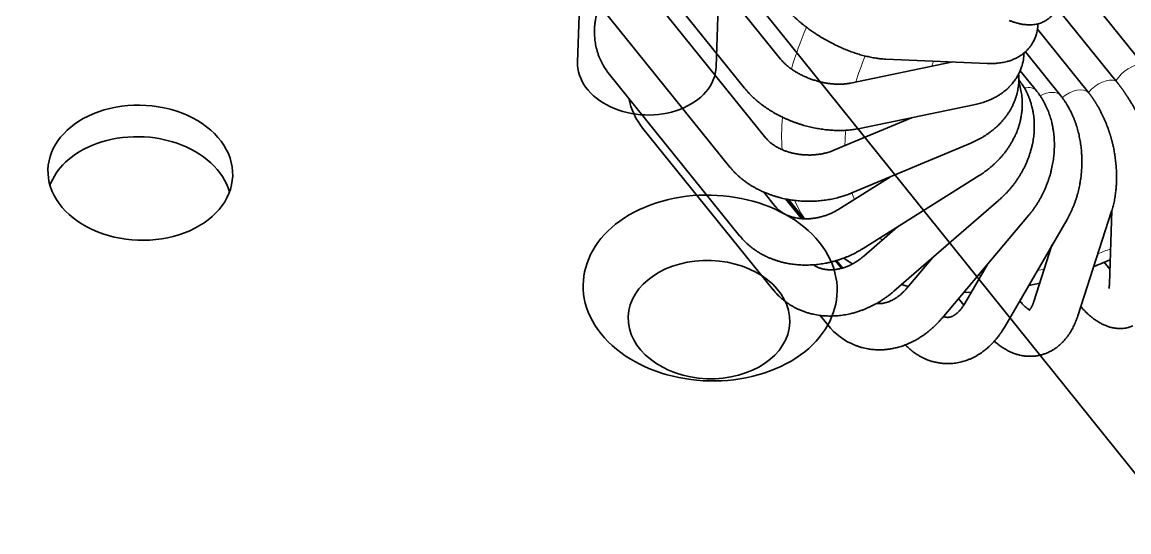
# Model space of a CAD drawing. Extents: x 23 to 417, y 3 to 294.
# Drawn here: x 358.47 to 363.261, y 124.53 to 126.734 of the extents above; entities that cross this region are included whole.
import ezdxf

# ---------------------------------------------------------------- set-up
doc = ezdxf.new("R2010")
doc.units = 0
doc.layers.get('0').update_dxf_attribs({"lineweight": 13})

# ---------------------------------------------------------------- blocks, each defined once
blk = doc.blocks.new('BLOCK4683')
at = {"color": 7, "lineweight": 35}
blk.add_line((88.586, 4.394), (-1.494, 116.384), dxfattribs=at)
for centre, major_axis, start_param, end_param in [((64.633, 13.909), (-1.999, 0.073), 3.141619, 5.276613), ((64.633, 13.909), (-1.999, 0.073), 5.276613, 6.283211), ((64.608, 13.226), (-1.999, 0.073), 3.377737, 5.276613), ((64.608, 13.226), (-1.999, 0.073), 5.276613, 6.046737), ((64.633, 13.909), (-1.999, 0.073), 0.000026, 3.141619), ((76.967, 11.416), (-2.748, 0.101), 5.276613, 11.559798), ((76.942, 10.733), (-1.749, 0.064), 2.135020234138136, 8.418205541317722)]:
    blk.add_ellipse(centre, major_axis=major_axis, ratio=0.730354, start_param=start_param, end_param=end_param, dxfattribs=at)
blk = doc.blocks.new('BLOCK4689')
at = {"color": 7, "lineweight": 35, "ltscale": 0.046484}
for p, q in [((75.398, 9.575), (75.33, 7.716)), ((78.396, 9.465), (78.328, 7.607))]:
    blk.add_line(p, q, dxfattribs=at)
at = {"color": 7, "lineweight": 35}
blk.add_ellipse((76.829, 7.662), major_axis=(-1.499, 0.055), ratio=0.730354, start_param=6.283179, end_param=9.424772, dxfattribs=at)
blk = doc.blocks.new('BLOCK4697')
at = {"color": 7, "lineweight": 35, "ltscale": 0.111987}
for p, q in [((7.854, -44.027), (5.038, -40.543)), ((7.076, -44.656), (4.26, -41.172)), ((7.537, -45.734), (4.721, -42.25)), ((6.759, -46.362), (3.944, -42.878)), ((6.969, -47.848), (4.154, -44.364)), ((7.692, -49.013), (4.876, -45.529))]:
    blk.add_line(p, q, dxfattribs=at)
at = {"color": 7, "lineweight": 35, "ltscale": 0.053729}
blk.add_line((14.345, -42.462), (15.696, -44.134), dxfattribs=at)
at = {"color": 7, "lineweight": 35, "ltscale": 0.050819}
blk.add_line((13.837, -42.917), (15.115, -44.498), dxfattribs=at)
at = {"color": 7, "lineweight": 35, "ltscale": 0.043944}
blk.add_line((13.413, -43.381), (14.518, -44.748), dxfattribs=at)
at = {"color": 7, "lineweight": 35, "ltscale": 0.054969}
blk.add_line((12.328, -44.122), (10.131, -44.028), dxfattribs=at)
at = {"color": 7, "lineweight": 35, "ltscale": 0.030437}
blk.add_line((13.153, -43.872), (13.918, -44.819), dxfattribs=at)
at = {"color": 7, "lineweight": 35, "ltscale": 0.056613}
blk.add_line((11.585, -44.09), (9.367, -44.547), dxfattribs=at)
at = {"color": 7, "lineweight": 35, "ltscale": 0.000517473}
blk.add_line((11.503, -44.107), (11.507, -44.087), dxfattribs=at)
at = {"color": 7, "lineweight": 35, "ltscale": 0.014055}
blk.add_line((13.042, -44.278), (13.395, -44.715), dxfattribs=at)
at = {"color": 7, "lineweight": 35, "ltscale": 0.063065}
blk.add_line((12.039, -45.018), (9.569, -45.527), dxfattribs=at)
at = {"color": 7, "lineweight": 35, "ltscale": 0.045444}
blk.add_line((10.688, -45.296), (9.011, -45.998), dxfattribs=at)
at = {"color": 7, "lineweight": 35, "ltscale": 0.069817}
blk.add_line((11.973, -45.842), (9.397, -46.92), dxfattribs=at)
at = {"color": 7, "lineweight": 35, "ltscale": 0.033116}
blk.add_line((10.235, -46.57), (9.113, -47.274), dxfattribs=at)
at = {"color": 7, "lineweight": 35, "ltscale": 0.073979}
blk.add_line((12.151, -46.547), (9.645, -48.121), dxfattribs=at)
at = {"color": 7, "lineweight": 35, "ltscale": 0.010164}
blk.add_line((7.747, -47.22), (7.491, -46.904), dxfattribs=at)
at = {"color": 7, "lineweight": 35, "ltscale": 0.013708}
blk.add_line((8.305, -47.477), (7.96, -47.05), dxfattribs=at)
at = {"color": 7, "lineweight": 35, "ltscale": 0.013548}
blk.add_line((8.338, -47.479), (7.998, -47.058), dxfattribs=at)
at = {"color": 7, "lineweight": 35, "ltscale": 0.013425}
blk.add_line((8.025, -47.063), (8.362, -47.48), dxfattribs=at)
at = {"color": 7, "lineweight": 35, "ltscale": 0.074915}
blk.add_line((12.574, -47.084), (10.308, -49.046), dxfattribs=at)
at = {"color": 7, "lineweight": 35, "ltscale": 0.072492}
blk.add_line((13.221, -47.41), (11.351, -49.626), dxfattribs=at)
at = {"color": 7, "lineweight": 35, "ltscale": 0.059511}
blk.add_line((15.021, -47.315), (14.288, -49.58), dxfattribs=at)
at = {"color": 7, "lineweight": 35, "ltscale": 0.039698}
blk.add_line((14.973, -48.887), (15.026, -47.3), dxfattribs=at)
at = {"color": 7, "lineweight": 35, "ltscale": 0.024224}
blk.add_line((10.386, -47.656), (9.654, -48.29), dxfattribs=at)
at = {"color": 7, "lineweight": 35, "ltscale": 0.067061}
blk.add_line((14.056, -47.494), (12.708, -49.814), dxfattribs=at)
at = {"color": 7, "lineweight": 35, "ltscale": 0.032005}
blk.add_line((13.73, -48.054), (13.336, -49.272), dxfattribs=at)
at = {"color": 7, "lineweight": 35, "ltscale": 0.005168}
blk.add_line((9.173, -48.55), (9.043, -48.39), dxfattribs=at)
at = {"color": 7, "lineweight": 35, "ltscale": 0.005177}
blk.add_line((9.198, -48.543), (9.068, -48.382), dxfattribs=at)
at = {"color": 7, "lineweight": 35, "ltscale": 0.021484}
blk.add_line((11.141, -48.325), (10.587, -48.981), dxfattribs=at)
at = {"color": 7, "lineweight": 35, "ltscale": 0.000422291}
blk.add_line((14.99, -48.368), (14.975, -48.375), dxfattribs=at)
at = {"color": 7, "lineweight": 35, "ltscale": 0.024873}
blk.add_line((12.343, -48.451), (11.843, -49.311), dxfattribs=at)
at = {"color": 7, "lineweight": 35, "ltscale": 0.004868}
blk.add_line((14.984, -48.573), (14.861, -48.421), dxfattribs=at)
at = {"color": 7, "lineweight": 35, "ltscale": 0.006134}
blk.add_line((13.226, -48.922), (13.466, -48.869), dxfattribs=at)
at = {"color": 7, "lineweight": 35, "ltscale": 0.003831}
blk.add_line((10.472, -48.904), (10.62, -48.942), dxfattribs=at)
at = {"color": 7, "lineweight": 35, "ltscale": 0.004114}
blk.add_line((11.819, -49.072), (11.984, -49.069), dxfattribs=at)
at = {"color": 7, "lineweight": 35, "ltscale": 0.004572}
blk.add_line((11.823, -49.346), (11.708, -49.204), dxfattribs=at)
at = {"color": 7, "lineweight": 35, "ltscale": 0.001303}
blk.add_line((13.066, -49.294), (13.034, -49.253), dxfattribs=at)
at = {"color": 7, "lineweight": 35, "ltscale": 0.006672}
blk.add_line((8.877, -49.776), (8.709, -49.568), dxfattribs=at)
at = {"color": 7, "lineweight": 35}
for centre, radius, start, end in [((12.587, -43.262), 0.835, 330.182, 359.7399), ((5.297, -43.437), 1.472, 199.4448, 219.0358), ((12.057, -43.865), 1.069, 342.112, 358.4094), ((11.715, -44.454), 1.297, 358.0929, 4.5793), ((6.087, -44.558), 1.552, 191.8453, 218.7245), ((11.287, -45.39), 3.594, 234.9084, 238.5454), ((10.921, -38.692), 10.497, 290.7143, 292.7176), ((8.853, -48.074), 1.493, 218.9401, 224.7054), ((14.544, -48.885), 0.429, 345.7304, 359.8207), ((13.505, -48.976), 0.541, 215.9228, 241.1348), ((10.003, -48.878), 1.44, 218.5818, 248.4623), ((11.477, -49.391), 0.221, 244.507, 266.8526)]:
    blk.add_arc(centre, radius, start, end, dxfattribs=at)
at = {"color": 7, "lineweight": 13}
for centre, major_axis, start_param, end_param in [((14.749, -42.655), (-6.222, -5.028), 5.445705, 5.594612), ((15.261, -43.289), (-5.444, -4.4), 5.45956, 5.565163), ((15.261, -43.289), (-3.889, -3.143), 5.539001, 5.568711), ((15.477, -44.52), (-0.389, -0.314), 3.740281, 5.277936), ((14.808, -44.869), (-0.389, -0.314), 3.478482, 5.016136), ((13.006, -45.03), (-0.389, -0.314), 3.141563, 3.976627), ((13.529, -45.133), (-0.389, -0.314), 3.141554, 4.400798), ((14.144, -45.078), (-0.389, -0.314), 3.216682, 4.754337), ((14.749, -42.655), (-6.222, -5.028), 5.773416, 5.903277), ((15.261, -43.289), (-5.444, -4.4), 5.769166, 5.837971), ((15.261, -43.289), (-5.444, -4.4), 6.069778, 6.105779), ((14.749, -42.655), (-6.222, -5.028), 6.132011, 6.229031), ((15.261, -43.289), (-5.444, -4.4), 0.068785, 0.085692), ((15.261, -43.289), (-5.444, -4.4), 1.042846, 1.088748), ((15.261, -43.289), (-5.444, -4.4), 0.334978, 0.343945), ((15.261, -43.289), (-5.444, -4.4), 0.820053, 0.846172), ((15.261, -43.289), (-5.444, -4.4), 0.585144, 0.597676)]:
    blk.add_ellipse(centre, major_axis=major_axis, ratio=0.580228, start_param=start_param, end_param=end_param, dxfattribs=at)
at = {"color": 7, "lineweight": 35}
for points, degree, knots in [([(3.934, -42.866), (3.926, -42.886), (3.911, -42.927), (3.891, -42.99), (3.874, -43.055), (3.856, -43.13), (3.842, -43.213), (3.831, -43.3), (3.826, -43.388), (3.826, -43.484), (3.831, -43.574), (3.841, -43.652), (3.852, -43.715), (3.865, -43.781), (3.883, -43.846), (3.898, -43.894), (3.907, -43.921), (3.909, -43.927)], 3, [0, 0, 0, 0, 0.063141, 0.131082, 0.198124, 0.265031, 0.363232, 0.448943, 0.528215, 0.626967, 0.738275, 0.798008, 0.863525, 0.930556, 0.997464, 1.065619, 1.083476, 1.083476, 1.083476, 1.083476]), ([(7.897, -42.845), (7.909, -42.86), (7.933, -42.889), (7.97, -42.931), (8.008, -42.973), (8.047, -43.015), (8.088, -43.056), (8.13, -43.096), (8.172, -43.136), (8.216, -43.175), (8.261, -43.214), (8.306, -43.253), (8.353, -43.29), (8.393, -43.321), (8.445, -43.361), (8.511, -43.409), (8.586, -43.46), (8.65, -43.502), (8.702, -43.535), (8.755, -43.567), (8.808, -43.598), (8.861, -43.628), (8.915, -43.658), (8.97, -43.686), (9.034, -43.719), (9.108, -43.754), (9.182, -43.787), (9.247, -43.815), (9.302, -43.837), (9.357, -43.858), (9.413, -43.878), (9.469, -43.898), (9.525, -43.916), (9.581, -43.932), (9.637, -43.948), (9.692, -43.962), (9.748, -43.975), (9.803, -43.987), (9.858, -43.998), (9.926, -44.009), (9.996, -44.018), (10.068, -44.025), (10.11, -44.027), (10.131, -44.028)], 3, [0, 0, 0, 0, 0.05577, 0.112046, 0.168819, 0.226082, 0.283656, 0.341695, 0.400188, 0.459108, 0.518351, 0.57797, 0.637945, 0.698244, 0.72931, 0.835234, 0.941803, 1.003133, 1.064574, 1.126085, 1.187627, 1.249162, 1.310648, 1.372047, 1.433317, 1.526117, 1.618409, 1.676492, 1.736661, 1.796491, 1.855954, 1.915028, 1.973776, 2.032087, 2.089937, 2.147314, 2.20439, 2.260972, 2.317056, 2.372636, 2.465553, 2.528891, 2.591661, 2.591661, 2.591661, 2.591661]), ([(13.745, -43.067), (13.727, -43.088), (13.687, -43.129), (13.619, -43.182), (13.542, -43.225), (13.471, -43.253), (13.41, -43.27), (13.359, -43.28), (13.307, -43.286), (13.253, -43.288), (13.202, -43.287), (13.158, -43.284), (13.105, -43.278), (13.045, -43.267), (12.982, -43.252), (12.923, -43.235), (12.866, -43.216), (12.824, -43.201), (12.803, -43.193)], 3, [0, 0, 0, 0, 0.08469, 0.170302, 0.258001, 0.349479, 0.39899, 0.447651, 0.503393, 0.557862, 0.607599, 0.656435, 0.692459, 0.766454, 0.839989, 0.885601, 0.951899, 1.019178, 1.019178, 1.019178, 1.019178]), ([(13.311, -43.677), (13.301, -43.695), (13.279, -43.729), (13.242, -43.778), (13.204, -43.822), (13.174, -43.852), (13.141, -43.883), (13.104, -43.914), (13.042, -43.958), (12.98, -43.994), (12.909, -44.028), (12.84, -44.056), (12.767, -44.079), (12.703, -44.094), (12.649, -44.104), (12.594, -44.112), (12.54, -44.118), (12.487, -44.122), (12.434, -44.124), (12.381, -44.124), (12.346, -44.123), (12.328, -44.122)], 3, [0, 0, 0, 0, 0.061433, 0.122806, 0.180906, 0.238869, 0.249037, 0.315976, 0.382621, 0.478947, 0.53007, 0.617215, 0.704087, 0.759113, 0.814179, 0.869349, 0.924667, 0.977039, 1.02965, 1.082573, 1.135843, 1.135843, 1.135843, 1.135843]), ([(7.854, -44.027), (7.859, -44.035), (7.872, -44.049), (7.891, -44.071), (7.912, -44.093), (7.934, -44.115), (7.957, -44.137), (7.982, -44.159), (8.009, -44.182), (8.037, -44.204), (8.066, -44.226), (8.097, -44.248), (8.128, -44.269), (8.161, -44.29), (8.194, -44.31), (8.229, -44.33), (8.264, -44.35), (8.301, -44.369), (8.338, -44.387), (8.376, -44.404), (8.414, -44.421), (8.454, -44.437), (8.493, -44.452), (8.533, -44.467), (8.574, -44.48), (8.615, -44.493), (8.656, -44.505), (8.697, -44.516), (8.738, -44.525), (8.779, -44.534), (8.82, -44.542), (8.861, -44.549), (8.901, -44.555), (8.941, -44.56), (8.981, -44.564), (9.02, -44.567), (9.059, -44.57), (9.097, -44.571), (9.134, -44.571), (9.17, -44.57), (9.205, -44.568), (9.24, -44.566), (9.273, -44.563), (9.306, -44.558), (9.337, -44.553), (9.357, -44.55), (9.367, -44.547)], 3, [0, 0, 0, 0, 0.027811, 0.056905, 0.087246, 0.118798, 0.150849, 0.183981, 0.219039, 0.255103, 0.291502, 0.328742, 0.366776, 0.405542, 0.44491, 0.484889, 0.525419, 0.566443, 0.607849, 0.649625, 0.691709, 0.73404, 0.776534, 0.819151, 0.861829, 0.904504, 0.947123, 0.989617, 1.031923, 1.073978, 1.115758, 1.157163, 1.198136, 1.238613, 1.278596, 1.317961, 1.35665, 1.39461, 1.43166, 1.467869, 1.503174, 1.537512, 1.571336, 1.604052, 1.635614, 1.665964, 1.665964, 1.665964, 1.665964]), ([(13.073, -44.194), (13.064, -44.223), (13.043, -44.28), (13.003, -44.364), (12.955, -44.445), (12.908, -44.512), (12.86, -44.571), (12.813, -44.622), (12.755, -44.678), (12.692, -44.729), (12.627, -44.777), (12.56, -44.821), (12.496, -44.857), (12.436, -44.887), (12.382, -44.911), (12.327, -44.934), (12.271, -44.954), (12.214, -44.973), (12.157, -44.99), (12.098, -45.005), (12.059, -45.013), (12.039, -45.018)], 3, [0, 0, 0, 0, 0.091888, 0.183763, 0.278678, 0.373605, 0.428833, 0.505643, 0.582528, 0.670144, 0.748232, 0.826533, 0.90868, 0.967852, 1.027243, 1.086868, 1.146751, 1.206295, 1.266131, 1.326272, 1.386729, 1.386729, 1.386729, 1.386729]), ([(13.011, -44.498), (13.011, -44.503), (13.01, -44.53), (13.007, -44.577), (12.999, -44.641), (12.988, -44.703), (12.974, -44.766), (12.957, -44.829), (12.937, -44.892), (12.913, -44.955), (12.887, -45.013), (12.859, -45.069), (12.831, -45.122), (12.8, -45.173), (12.764, -45.227), (12.72, -45.287), (12.667, -45.352), (12.603, -45.423), (12.53, -45.494), (12.465, -45.549), (12.41, -45.592), (12.366, -45.625), (12.314, -45.661), (12.26, -45.696), (12.205, -45.729), (12.148, -45.76), (12.091, -45.789), (12.033, -45.817), (11.993, -45.834), (11.973, -45.842)], 3, [0, 0, 0, 0, 0.016657, 0.080078, 0.143535, 0.207002, 0.2705, 0.336863, 0.403284, 0.469771, 0.536338, 0.596205, 0.656158, 0.716208, 0.77636, 0.849894, 0.939266, 1.028966, 1.136375, 1.244351, 1.282505, 1.346026, 1.409772, 1.473746, 1.537948, 1.602102, 1.666485, 1.731099, 1.795938, 1.795938, 1.795938, 1.795938]), ([(13.006, -44.515), (13.009, -44.524), (13.019, -44.556), (13.036, -44.61), (13.052, -44.677), (13.065, -44.74), (13.075, -44.806), (13.084, -44.888), (13.088, -44.98), (13.086, -45.073), (13.079, -45.161), (13.067, -45.247), (13.053, -45.327), (13.036, -45.397), (13.017, -45.462), (12.997, -45.524), (12.973, -45.59), (12.939, -45.669), (12.9, -45.751), (12.859, -45.825), (12.824, -45.884), (12.787, -45.941), (12.749, -45.995), (12.709, -46.048), (12.667, -46.1), (12.623, -46.152), (12.576, -46.203), (12.527, -46.252), (12.478, -46.299), (12.427, -46.344), (12.374, -46.388), (12.321, -46.431), (12.265, -46.471), (12.209, -46.51), (12.171, -46.535), (12.151, -46.547)], 3, [0, 0, 0, 0, 0.027583, 0.100989, 0.167381, 0.234741, 0.296106, 0.367896, 0.48149, 0.570333, 0.649011, 0.745483, 0.828675, 0.895078, 0.961623, 1.029485, 1.089969, 1.17447, 1.28772, 1.361049, 1.428099, 1.495332, 1.563143, 1.628095, 1.69291, 1.762146, 1.833255, 1.901297, 1.969372, 2.03761, 2.106011, 2.174431, 2.242988, 2.311672, 2.38047, 2.38047, 2.38047, 2.38047]), ([(12.574, -47.084), (12.591, -47.069), (12.626, -47.038), (12.676, -46.99), (12.725, -46.941), (12.773, -46.891), (12.819, -46.839), (12.863, -46.785), (12.906, -46.731), (12.947, -46.675), (12.986, -46.618), (13.024, -46.56), (13.059, -46.501), (13.093, -46.441), (13.125, -46.38), (13.155, -46.318), (13.183, -46.255), (13.208, -46.194), (13.231, -46.132), (13.253, -46.068), (13.273, -46.001), (13.291, -45.932), (13.307, -45.865), (13.319, -45.798), (13.33, -45.731), (13.338, -45.664), (13.344, -45.596), (13.347, -45.528), (13.347, -45.46), (13.345, -45.393), (13.341, -45.327), (13.334, -45.26), (13.324, -45.188), (13.307, -45.103), (13.285, -45.016), (13.261, -44.937), (13.238, -44.873), (13.213, -44.812), (13.185, -44.751), (13.155, -44.693), (13.119, -44.629), (13.072, -44.556), (13.033, -44.503), (13.012, -44.475)], 3, [0, 0, 0, 0, 0.069404, 0.138825, 0.208248, 0.277662, 0.347068, 0.416436, 0.485754, 0.555011, 0.624249, 0.693394, 0.76244, 0.831385, 0.900311, 0.969094, 1.038012, 1.104851, 1.168762, 1.234455, 1.308894, 1.379386, 1.447399, 1.515261, 1.582953, 1.650764, 1.719056, 1.787076, 1.855041, 1.922154, 1.988799, 2.055315, 2.121694, 2.207349, 2.316908, 2.388502, 2.454597, 2.521616, 2.588415, 2.656168, 2.715987, 2.809019, 2.914463, 2.914463, 2.914463, 2.914463]), ([(15.897, -45.927), (15.881, -45.874), (15.862, -45.819), (15.843, -45.768), (15.772, -45.589), (15.686, -45.407), (15.625, -45.286), (15.509, -45.074), (15.382, -44.869), (15.325, -44.781), (15.249, -44.673), (15.172, -44.571), (15.153, -44.546), (15.134, -44.522), (15.115, -44.498)], 5, [0, 0, 0, 0, 0, 0, 0.511629, 0.511629, 0.511629, 1.577455, 1.577455, 1.577455, 2.3728, 2.3728, 2.3728, 2.635863, 2.635863, 2.635863, 2.635863, 2.635863, 2.635863]), ([(7.076, -44.656), (7.088, -44.671), (7.114, -44.702), (7.154, -44.747), (7.196, -44.791), (7.239, -44.834), (7.283, -44.875), (7.328, -44.916), (7.376, -44.956), (7.425, -44.994), (7.474, -45.032), (7.525, -45.068), (7.577, -45.103), (7.63, -45.137), (7.684, -45.17), (7.739, -45.202), (7.794, -45.232), (7.851, -45.262), (7.908, -45.29), (7.966, -45.317), (8.025, -45.342), (8.085, -45.367), (8.145, -45.39), (8.205, -45.411), (8.266, -45.432), (8.328, -45.451), (8.39, -45.469), (8.452, -45.485), (8.514, -45.5), (8.577, -45.514), (8.64, -45.526), (8.703, -45.537), (8.766, -45.546), (8.829, -45.554), (8.892, -45.561), (8.955, -45.565), (9.018, -45.569), (9.08, -45.571), (9.143, -45.571), (9.205, -45.57), (9.267, -45.567), (9.328, -45.562), (9.389, -45.556), (9.449, -45.548), (9.509, -45.538), (9.549, -45.531), (9.569, -45.527)], 3, [0, 0, 0, 0, 0.059922, 0.120168, 0.18074, 0.241639, 0.301736, 0.362143, 0.424576, 0.487344, 0.549375, 0.611722, 0.674367, 0.737297, 0.800369, 0.86369, 0.927239, 0.990993, 1.054867, 1.118899, 1.183064, 1.247337, 1.311667, 1.376051, 1.440461, 1.504872, 1.569261, 1.633596, 1.697847, 1.761991, 1.826042, 1.889933, 1.95364, 2.01714, 2.080503, 2.143616, 2.206462, 2.26902, 2.331448, 2.39356, 2.455351, 2.516815, 2.578201, 2.639251, 2.699965, 2.760351, 2.760351, 2.760351, 2.760351]), ([(13.221, -47.41), (13.236, -47.393), (13.264, -47.359), (13.305, -47.306), (13.344, -47.252), (13.382, -47.197), (13.418, -47.14), (13.452, -47.083), (13.486, -47.024), (13.517, -46.965), (13.547, -46.905), (13.575, -46.844), (13.601, -46.782), (13.631, -46.705), (13.664, -46.615), (13.69, -46.529), (13.709, -46.456), (13.723, -46.397), (13.737, -46.331), (13.749, -46.266), (13.76, -46.199), (13.768, -46.133), (13.774, -46.067), (13.779, -46), (13.781, -45.934), (13.782, -45.867), (13.78, -45.801), (13.777, -45.735), (13.771, -45.668), (13.763, -45.599), (13.752, -45.53), (13.739, -45.461), (13.725, -45.396), (13.709, -45.334), (13.691, -45.276), (13.672, -45.218), (13.651, -45.16), (13.627, -45.101), (13.6, -45.042), (13.571, -44.983), (13.54, -44.926), (13.507, -44.871), (13.472, -44.818), (13.435, -44.766), (13.409, -44.732), (13.395, -44.715)], 3, [0, 0, 0, 0, 0.066554, 0.133252, 0.200086, 0.267043, 0.33404, 0.401135, 0.468315, 0.535564, 0.602839, 0.670153, 0.737493, 0.804843, 0.915837, 1.026749, 1.074037, 1.141251, 1.208384, 1.275422, 1.342355, 1.409244, 1.476003, 1.542619, 1.609083, 1.67551, 1.741769, 1.80785, 1.873744, 1.944224, 2.014482, 2.084517, 2.154332, 2.215139, 2.27578, 2.336257, 2.396575, 2.462049, 2.527346, 2.592472, 2.657438, 2.721591, 2.785605, 2.849487, 2.913241, 2.913241, 2.913241, 2.913241]), ([(15.054, -45.91), (15.026, -45.782), (14.99, -45.655), (14.948, -45.529), (14.85, -45.282), (14.728, -45.051), (14.662, -44.94), (14.592, -44.839), (14.518, -44.748)], 5, [0, 0, 0, 0, 0, 0, 1.033654, 1.033654, 1.033654, 2.04444, 2.04444, 2.04444, 2.04444, 2.04444, 2.04444]), ([(14.056, -47.494), (14.066, -47.476), (14.087, -47.439), (14.116, -47.383), (14.144, -47.326), (14.17, -47.268), (14.195, -47.209), (14.218, -47.149), (14.24, -47.088), (14.26, -47.027), (14.278, -46.964), (14.295, -46.902), (14.31, -46.838), (14.327, -46.76), (14.344, -46.667), (14.356, -46.581), (14.364, -46.508), (14.369, -46.45), (14.373, -46.385), (14.376, -46.319), (14.377, -46.243), (14.376, -46.162), (14.372, -46.074), (14.366, -45.997), (14.359, -45.927), (14.35, -45.862), (14.34, -45.798), (14.328, -45.734), (14.315, -45.671), (14.3, -45.608), (14.283, -45.546), (14.265, -45.484), (14.245, -45.423), (14.224, -45.363), (14.201, -45.304), (14.174, -45.241), (14.144, -45.176), (14.106, -45.101), (14.067, -45.032), (14.027, -44.969), (13.993, -44.918), (13.956, -44.867), (13.931, -44.835), (13.918, -44.819)], 3, [0, 0, 0, 0, 0.063075, 0.126427, 0.190046, 0.253926, 0.317876, 0.382069, 0.446496, 0.51114, 0.575882, 0.640812, 0.705915, 0.771174, 0.880457, 0.990025, 1.033115, 1.098767, 1.16445, 1.230143, 1.295822, 1.391945, 1.475059, 1.558024, 1.623379, 1.688596, 1.753653, 1.818536, 1.883322, 1.947903, 2.01226, 2.076384, 2.140427, 2.204216, 2.267743, 2.330996, 2.407844, 2.484289, 2.582364, 2.644901, 2.707187, 2.769222, 2.831012, 2.831012, 2.831012, 2.831012]), ([(7.537, -45.734), (7.542, -45.74), (7.553, -45.753), (7.57, -45.772), (7.588, -45.791), (7.608, -45.809), (7.629, -45.828), (7.652, -45.847), (7.676, -45.865), (7.701, -45.883), (7.727, -45.9), (7.755, -45.918), (7.784, -45.934), (7.819, -45.953), (7.858, -45.972), (7.902, -45.992), (7.942, -46.008), (7.98, -46.021), (8.016, -46.033), (8.052, -46.044), (8.09, -46.054), (8.128, -46.064), (8.166, -46.072), (8.205, -46.079), (8.245, -46.086), (8.285, -46.091), (8.325, -46.095), (8.365, -46.098), (8.406, -46.1), (8.446, -46.101), (8.487, -46.102), (8.527, -46.101), (8.567, -46.098), (8.607, -46.095), (8.647, -46.091), (8.686, -46.086), (8.725, -46.08), (8.764, -46.073), (8.801, -46.065), (8.838, -46.056), (8.881, -46.044), (8.928, -46.03), (8.973, -46.013), (9.001, -46.002), (9.011, -45.998)], 3, [0, 0, 0, 0, 0.024436, 0.049855, 0.076266, 0.103662, 0.131858, 0.161003, 0.191081, 0.222068, 0.253789, 0.286358, 0.319743, 0.353918, 0.405512, 0.450832, 0.497166, 0.534466, 0.572294, 0.610614, 0.649376, 0.688493, 0.72796, 0.76773, 0.807757, 0.847968, 0.888339, 0.92882, 0.969363, 1.009918, 1.050436, 1.090869, 1.131168, 1.171306, 1.211213, 1.250839, 1.290141, 1.329111, 1.367661, 1.405744, 1.443321, 1.499644, 1.554518, 1.587889, 1.587889, 1.587889, 1.587889]), ([(15.021, -47.315), (15.027, -47.297), (15.038, -47.26), (15.053, -47.204), (15.067, -47.147), (15.08, -47.089), (15.091, -47.031), (15.1, -46.972), (15.108, -46.913), (15.116, -46.845), (15.122, -46.768), (15.126, -46.686), (15.128, -46.613), (15.128, -46.548), (15.127, -46.486), (15.124, -46.424), (15.12, -46.362), (15.115, -46.299), (15.108, -46.237), (15.101, -46.174), (15.09, -46.099), (15.075, -46.01), (15.062, -45.943), (15.054, -45.91)], 3, [0, 0, 0, 0, 0.057803, 0.115982, 0.17455, 0.233516, 0.292569, 0.352021, 0.411869, 0.4721, 0.557818, 0.644237, 0.71596, 0.777639, 0.839608, 0.901839, 0.96431, 1.026927, 1.089726, 1.152675, 1.215744, 1.318471, 1.42129, 1.42129, 1.42129, 1.42129]), ([(6.759, -46.362), (6.772, -46.379), (6.799, -46.411), (6.842, -46.458), (6.886, -46.503), (6.932, -46.547), (6.98, -46.589), (7.029, -46.629), (7.08, -46.668), (7.132, -46.706), (7.185, -46.741), (7.24, -46.775), (7.296, -46.807), (7.362, -46.843), (7.435, -46.879), (7.514, -46.914), (7.585, -46.942), (7.652, -46.966), (7.715, -46.987), (7.778, -47.006), (7.841, -47.023), (7.905, -47.039), (7.97, -47.053), (8.035, -47.065), (8.101, -47.075), (8.167, -47.084), (8.233, -47.091), (8.299, -47.096), (8.366, -47.1), (8.432, -47.101), (8.499, -47.102), (8.565, -47.1), (8.632, -47.097), (8.698, -47.091), (8.764, -47.085), (8.829, -47.076), (8.895, -47.066), (8.96, -47.054), (9.024, -47.04), (9.088, -47.024), (9.162, -47.004), (9.247, -46.978), (9.328, -46.948), (9.378, -46.928), (9.397, -46.92)], 3, [0, 0, 0, 0, 0.063052, 0.126292, 0.189727, 0.253369, 0.316824, 0.380498, 0.444398, 0.508527, 0.572588, 0.636882, 0.701407, 0.766159, 0.861794, 0.944002, 1.026539, 1.092, 1.157649, 1.223471, 1.289453, 1.355491, 1.42166, 1.487943, 1.554322, 1.620738, 1.687215, 1.753734, 1.820277, 1.886823, 1.953355, 2.019854, 2.086302, 2.152716, 2.219043, 2.285266, 2.351366, 2.417412, 2.483305, 2.549031, 2.614576, 2.714387, 2.81372, 2.875306, 2.875306, 2.875306, 2.875306]), ([(7.747, -47.22), (7.754, -47.228), (7.768, -47.245), (7.79, -47.267), (7.81, -47.286), (7.83, -47.303), (7.85, -47.318), (7.871, -47.333), (7.896, -47.35), (7.925, -47.367), (7.958, -47.385), (7.99, -47.399), (8.02, -47.412), (8.048, -47.423), (8.078, -47.433), (8.111, -47.443), (8.147, -47.452), (8.19, -47.462), (8.233, -47.469), (8.273, -47.474), (8.309, -47.477), (8.344, -47.48), (8.381, -47.481), (8.417, -47.481), (8.454, -47.48), (8.492, -47.478), (8.53, -47.475), (8.568, -47.47), (8.606, -47.465), (8.644, -47.458), (8.682, -47.45), (8.72, -47.441), (8.758, -47.431), (8.795, -47.42), (8.833, -47.408), (8.87, -47.395), (8.906, -47.38), (8.942, -47.365), (8.978, -47.349), (9.013, -47.331), (9.047, -47.313), (9.08, -47.294), (9.102, -47.281), (9.113, -47.274)], 3, [0, 0, 0, 0, 0.032573, 0.066267, 0.09257, 0.117081, 0.142227, 0.168045, 0.194567, 0.232989, 0.269466, 0.307139, 0.336952, 0.367458, 0.398659, 0.43055, 0.470361, 0.511153, 0.564048, 0.598841, 0.634173, 0.670023, 0.706358, 0.743087, 0.780235, 0.817771, 0.855662, 0.893823, 0.932265, 0.970951, 1.009843, 1.048875, 1.088038, 1.127289, 1.16659, 1.2059, 1.245182, 1.284395, 1.323499, 1.36248, 1.401274, 1.439846, 1.478155, 1.478155, 1.478155, 1.478155]), ([(6.969, -47.848), (6.989, -47.873), (7.03, -47.92), (7.091, -47.983), (7.147, -48.035), (7.199, -48.078), (7.25, -48.119), (7.303, -48.157), (7.365, -48.198), (7.434, -48.239), (7.511, -48.28), (7.582, -48.313), (7.649, -48.341), (7.71, -48.364), (7.773, -48.385), (7.841, -48.406), (7.914, -48.425), (8.001, -48.444), (8.083, -48.458), (8.161, -48.468), (8.228, -48.474), (8.294, -48.479), (8.361, -48.481), (8.428, -48.481), (8.496, -48.479), (8.563, -48.476), (8.63, -48.47), (8.697, -48.462), (8.764, -48.452), (8.83, -48.441), (8.897, -48.427), (8.963, -48.412), (9.028, -48.394), (9.093, -48.375), (9.157, -48.354), (9.221, -48.331), (9.284, -48.306), (9.347, -48.28), (9.408, -48.251), (9.469, -48.221), (9.529, -48.19), (9.587, -48.156), (9.626, -48.133), (9.645, -48.121)], 3, [0, 0, 0, 0, 0.094276, 0.188731, 0.26037, 0.325381, 0.390515, 0.455775, 0.521163, 0.613263, 0.697967, 0.78294, 0.848491, 0.914215, 0.98011, 1.046174, 1.127068, 1.208212, 1.311274, 1.377795, 1.444483, 1.511329, 1.578328, 1.645345, 1.7125, 1.779782, 1.847179, 1.914608, 1.98213, 2.049735, 2.117411, 2.185107, 2.252848, 2.320619, 2.388408, 2.456198, 2.523978, 2.591734, 2.659454, 2.727154, 2.794792, 2.862352, 2.929825, 2.929825, 2.929825, 2.929825]), ([(8.566, -48.476), (8.572, -48.48), (8.583, -48.487), (8.596, -48.495), (8.61, -48.504), (8.628, -48.513), (8.65, -48.524), (8.673, -48.535), (8.702, -48.545), (8.733, -48.556), (8.764, -48.564), (8.793, -48.57), (8.821, -48.575), (8.849, -48.579), (8.875, -48.581), (8.903, -48.583), (8.941, -48.583), (8.985, -48.582), (9.027, -48.578), (9.061, -48.574), (9.094, -48.568), (9.13, -48.561), (9.17, -48.552), (9.215, -48.539), (9.257, -48.525), (9.295, -48.51), (9.329, -48.496), (9.363, -48.481), (9.397, -48.464), (9.43, -48.446), (9.463, -48.427), (9.496, -48.407), (9.529, -48.386), (9.561, -48.363), (9.593, -48.34), (9.624, -48.315), (9.644, -48.298), (9.654, -48.29)], 3, [0, 0, 0, 0, 0.022054, 0.03673, 0.047358, 0.072855, 0.09646, 0.120526, 0.150634, 0.186683, 0.219184, 0.247995, 0.275307, 0.303275, 0.333731, 0.353405, 0.388124, 0.447494, 0.484052, 0.516492, 0.549572, 0.583285, 0.625928, 0.674668, 0.722024, 0.759259, 0.796063, 0.833315, 0.870981, 0.908989, 0.947335, 0.985995, 1.024931, 1.064079, 1.103427, 1.142939, 1.182579, 1.182579, 1.182579, 1.182579]), ([(7.792, -49.125), (7.818, -49.151), (7.86, -49.19), (7.92, -49.24), (7.968, -49.277), (8.017, -49.312), (8.057, -49.338), (8.098, -49.363), (8.142, -49.388), (8.2, -49.418), (8.259, -49.445), (8.331, -49.475), (8.409, -49.503), (8.493, -49.527), (8.566, -49.545), (8.635, -49.558), (8.7, -49.568), (8.766, -49.576), (8.822, -49.58), (8.894, -49.583), (8.982, -49.584), (9.08, -49.578), (9.161, -49.569), (9.227, -49.56), (9.293, -49.549), (9.366, -49.533), (9.446, -49.513), (9.532, -49.488), (9.608, -49.461), (9.677, -49.435), (9.739, -49.408), (9.8, -49.38), (9.861, -49.35), (9.92, -49.318), (9.979, -49.284), (10.036, -49.249), (10.093, -49.212), (10.149, -49.173), (10.203, -49.132), (10.257, -49.09), (10.291, -49.061), (10.308, -49.046)], 3, [0, 0, 0, 0, 0.111715, 0.172367, 0.233062, 0.293776, 0.354512, 0.373669, 0.439072, 0.504538, 0.570072, 0.635679, 0.737712, 0.817783, 0.898019, 0.963583, 1.029276, 1.095101, 1.161063, 1.197483, 1.311155, 1.425288, 1.491496, 1.557868, 1.624401, 1.691092, 1.781898, 1.872985, 1.958696, 2.025829, 2.093105, 2.160514, 2.228051, 2.295604, 2.363268, 2.43103, 2.498881, 2.566752, 2.634688, 2.702679, 2.770711, 2.770711, 2.770711, 2.770711]), ([(9.933, -49.31), (9.94, -49.31), (9.952, -49.312), (9.97, -49.313), (9.992, -49.313), (10.017, -49.313), (10.045, -49.311), (10.077, -49.306), (10.113, -49.299), (10.146, -49.29), (10.175, -49.281), (10.198, -49.272), (10.223, -49.262), (10.249, -49.25), (10.28, -49.235), (10.315, -49.216), (10.35, -49.194), (10.382, -49.172), (10.408, -49.153), (10.434, -49.132), (10.461, -49.11), (10.487, -49.087), (10.512, -49.062), (10.538, -49.036), (10.563, -49.009), (10.579, -48.991), (10.587, -48.981)], 3, [0, 0, 0, 0, 0.0186475, 0.0369695, 0.0557348, 0.0827221, 0.1120558, 0.1416698, 0.1786368, 0.223346, 0.2440703, 0.2691983, 0.2970185, 0.3254616, 0.354742, 0.398063, 0.4475214, 0.4790284, 0.5118387, 0.5455117, 0.579872, 0.6149002, 0.650475, 0.6866453, 0.7233809, 0.7606565, 0.7606565, 0.7606565, 0.7606565]), ([(11.465, -49.611), (11.47, -49.611), (11.479, -49.611), (11.492, -49.611), (11.503, -49.609), (11.514, -49.607), (11.525, -49.605), (11.536, -49.602), (11.548, -49.598), (11.562, -49.593), (11.577, -49.586), (11.592, -49.579), (11.607, -49.57), (11.622, -49.561), (11.641, -49.548), (11.665, -49.53), (11.687, -49.51), (11.706, -49.492), (11.723, -49.475), (11.74, -49.456), (11.758, -49.436), (11.777, -49.412), (11.796, -49.385), (11.819, -49.351), (11.835, -49.326), (11.843, -49.311)], 3, [0, 0, 0, 0, 0.0162929, 0.0267432, 0.0375336, 0.0488208, 0.0607055, 0.0717929, 0.0835117, 0.0989996, 0.1156718, 0.1319771, 0.1494165, 0.1672397, 0.1861811, 0.2194101, 0.2557327, 0.2745576, 0.2994371, 0.3254712, 0.3526557, 0.3809801, 0.4160424, 0.4526356, 0.5040557, 0.5040557, 0.5040557, 0.5040557]), ([(13.232, -49.46), (13.233, -49.459), (13.234, -49.458), (13.238, -49.456), (13.243, -49.451), (13.248, -49.445), (13.255, -49.437), (13.263, -49.427), (13.272, -49.414), (13.281, -49.4), (13.29, -49.383), (13.299, -49.365), (13.309, -49.345), (13.318, -49.323), (13.327, -49.298), (13.333, -49.281), (13.336, -49.272)], 3, [0, 0, 0, 0, 0.0012123, 0.0055861, 0.0131431, 0.021086, 0.0311886, 0.0440661, 0.0593039, 0.0773164, 0.0957184, 0.1154431, 0.1377629, 0.1623345, 0.1887295, 0.2170159, 0.2170159, 0.2170159, 0.2170159]), ([(13.448, -50.434), (13.475, -50.429), (13.524, -50.416), (13.598, -50.391), (13.668, -50.361), (13.72, -50.333), (13.769, -50.304), (13.817, -50.272), (13.88, -50.223), (13.933, -50.175), (13.979, -50.128), (14.017, -50.085), (14.054, -50.04), (14.089, -49.991), (14.122, -49.941), (14.152, -49.891), (14.179, -49.842), (14.204, -49.792), (14.227, -49.741), (14.249, -49.688), (14.269, -49.635), (14.282, -49.598), (14.288, -49.58)], 3, [0, 0, 0, 0, 0.082472, 0.153467, 0.233033, 0.312495, 0.327691, 0.405825, 0.483886, 0.566165, 0.62257, 0.679, 0.738554, 0.798201, 0.858499, 0.918974, 0.972993, 1.027222, 1.084212, 1.141501, 1.199111, 1.257067, 1.257067, 1.257067, 1.257067]), ([(14.353, -49.379), (14.371, -49.399), (14.401, -49.433), (14.445, -49.478), (14.483, -49.515), (14.521, -49.551), (14.556, -49.581), (14.597, -49.615), (14.65, -49.655), (14.71, -49.696), (14.773, -49.734), (14.837, -49.767), (14.906, -49.797), (14.976, -49.821), (15.036, -49.836), (15.092, -49.846), (15.133, -49.85), (15.175, -49.853), (15.218, -49.853), (15.272, -49.85), (15.326, -49.843), (15.369, -49.834), (15.42, -49.82), (15.453, -49.808), (15.477, -49.798)], 3, [0, 0, 0, 0, 0.081518, 0.13725, 0.189016, 0.240303, 0.293562, 0.327836, 0.40052, 0.491989, 0.546243, 0.62168, 0.70566, 0.773233, 0.842678, 0.891751, 0.942721, 0.965269, 1.017852, 1.073929, 1.127062, 1.181129, 1.206136, 1.284959, 1.284959, 1.284959, 1.284959]), ([(9.475, -50.217), (9.482, -50.22), (9.509, -50.23), (9.556, -50.246), (9.618, -50.265), (9.681, -50.28), (9.731, -50.29), (9.779, -50.298), (9.825, -50.304), (9.884, -50.31), (9.942, -50.313), (10.011, -50.314), (10.089, -50.311), (10.175, -50.303), (10.264, -50.289), (10.36, -50.269), (10.443, -50.245), (10.512, -50.223), (10.567, -50.202), (10.627, -50.178), (10.686, -50.151), (10.754, -50.116), (10.83, -50.074), (10.904, -50.027), (10.966, -49.984), (11.018, -49.946), (11.069, -49.905), (11.12, -49.863), (11.169, -49.818), (11.216, -49.773), (11.263, -49.725), (11.308, -49.677), (11.337, -49.643), (11.351, -49.626)], 3, [0, 0, 0, 0, 0.022164, 0.08659, 0.151048, 0.21552, 0.280019, 0.303936, 0.362306, 0.42072, 0.479186, 0.537704, 0.628989, 0.712058, 0.79531, 0.900919, 1.006899, 1.053281, 1.117775, 1.182439, 1.247278, 1.312293, 1.410996, 1.510131, 1.573003, 1.638414, 1.704024, 1.769826, 1.835819, 1.901815, 1.967992, 2.034342, 2.100855, 2.100855, 2.100855, 2.100855]), ([(11.422, -50.61), (11.455, -50.612), (11.509, -50.612), (11.584, -50.607), (11.646, -50.599), (11.708, -50.589), (11.767, -50.576), (11.822, -50.56), (11.879, -50.542), (11.94, -50.519), (12.001, -50.492), (12.059, -50.463), (12.113, -50.433), (12.165, -50.401), (12.226, -50.359), (12.295, -50.307), (12.357, -50.253), (12.408, -50.205), (12.448, -50.164), (12.49, -50.118), (12.53, -50.071), (12.572, -50.019), (12.613, -49.962), (12.66, -49.893), (12.691, -49.843), (12.708, -49.814)], 3, [0, 0, 0, 0, 0.099579, 0.161973, 0.224387, 0.286976, 0.349598, 0.405007, 0.460455, 0.529249, 0.598136, 0.661047, 0.724066, 0.784641, 0.845352, 0.944261, 1.04364, 1.092329, 1.154026, 1.215958, 1.278132, 1.340552, 1.415078, 1.48997, 1.5913, 1.5913, 1.5913, 1.5913]), ([(10.553, -50.207), (10.571, -50.225), (10.609, -50.262), (10.672, -50.316), (10.738, -50.367), (10.809, -50.415), (10.886, -50.461), (10.961, -50.498), (11.036, -50.53), (11.111, -50.557), (11.192, -50.579), (11.271, -50.595), (11.346, -50.605), (11.397, -50.609), (11.422, -50.61)], 3, [0, 0, 0, 0, 0.0746388, 0.159965, 0.2480296, 0.3243199, 0.4177889, 0.5154996, 0.5763016, 0.663772, 0.7536181, 0.8279496, 0.9043274, 0.9807612, 0.9807612, 0.9807612, 0.9807612]), ([(12.482, -50.127), (12.508, -50.151), (12.549, -50.185), (12.612, -50.233), (12.681, -50.28), (12.75, -50.319), (12.817, -50.354), (12.878, -50.38), (12.951, -50.406), (13.035, -50.43), (13.118, -50.445), (13.203, -50.453), (13.26, -50.454), (13.316, -50.452), (13.371, -50.448), (13.422, -50.44), (13.448, -50.434)], 3, [0, 0, 0, 0, 0.103766, 0.161254, 0.238757, 0.352681, 0.398345, 0.466587, 0.551797, 0.630138, 0.727192, 0.804413, 0.885049, 0.897896, 0.972887, 1.052007, 1.052007, 1.052007, 1.052007])]:
    blk.add_open_spline(points, degree=degree, knots=knots, dxfattribs=at)

msp = doc.modelspace()

# ---------------------------------------------------------------- block references
at = {"lineweight": 0, "xscale": 0.2, "yscale": 0.2, "zscale": 0.2}
for name, p in [('BLOCK4683', (346.0547, 123.301)), ('BLOCK4689', (345.8082, 125.0191)), ('BLOCK4697', (360.182, 135.3796))]:
    msp.add_blockref(name, p, dxfattribs=at)

doc.saveas('drawing.dxf')
